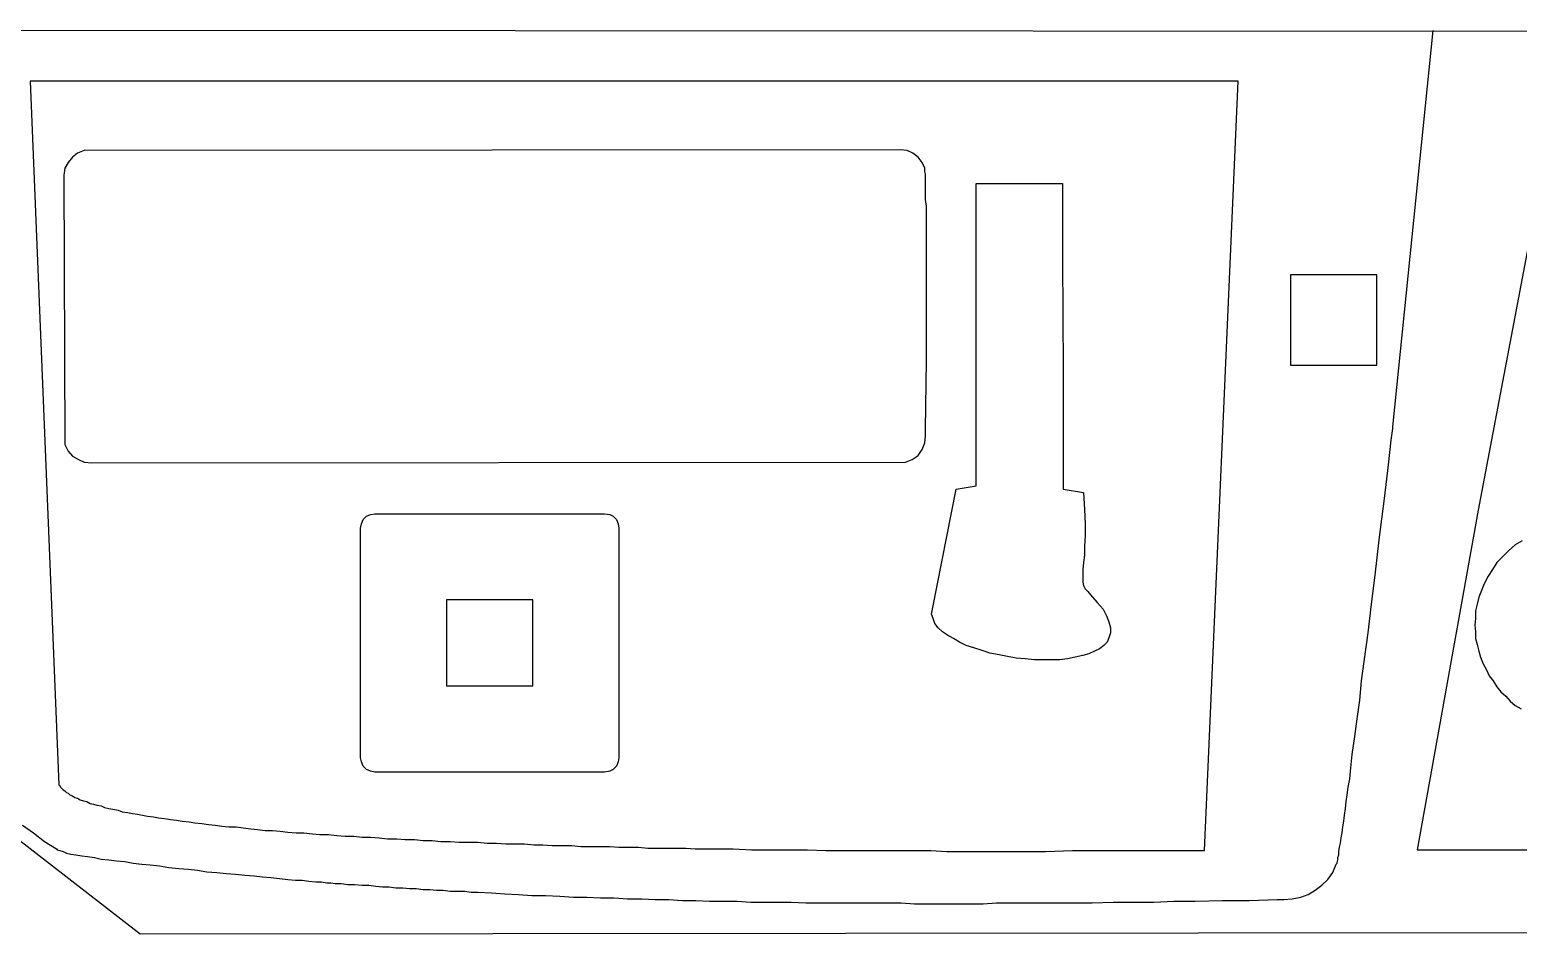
# Model space of a CAD drawing. Extents: x 11 to 591, y 39 to 419.
# Drawn here: x 46.2 to 90.25, y 231.26 to 258.03 of the extents above; entities that cross this region are included whole.
import ezdxf

# ---------------------------------------------------------------- set-up
doc = ezdxf.new("R2010")
doc.units = 0
doc.layers.get('0').update_dxf_attribs({"linetype": 'CONTINUOUS'})

msp = doc.modelspace()

# ---------------------------------------------------------------- linework, layer by layer
at = {"color": 3}
for p, q in [((49.465419, 231.255266), (14.940419, 258.030266)), ((17.040419, 258.030266), (151.740419, 257.955266)), ((79.515419, 256.505266), (46.215419, 256.505266)), ((46.215419, 256.505266), (47.065419, 235.680266)), ((81.965419, 256.505266), (79.515419, 256.505266)), ((80.965419, 233.730266), (81.965419, 256.505266)), ((91.090419, 254.480266), (89.065419, 243.805266)), ((89.065419, 243.805266), (87.265419, 233.755266)), ((47.065419, 235.680266), (47.090419, 235.655266)), ((47.090419, 235.655266), (47.115419, 235.605266)), ((47.115419, 235.605266), (47.140419, 235.580266)), ((47.140419, 235.580266), (47.190419, 235.530266)), ((47.190419, 235.530266), (47.240419, 235.505266)), ((47.240419, 235.505266), (47.290419, 235.455266)), ((47.290419, 235.455266), (47.340419, 235.430266)), ((47.340419, 235.430266), (47.390419, 235.380266)), ((47.390419, 235.380266), (47.465419, 235.355266)), ((47.465419, 235.355266), (47.540419, 235.305266)), ((47.540419, 235.305266), (47.615419, 235.280266)), ((47.615419, 235.280266), (47.690419, 235.230266)), ((47.690419, 235.230266), (47.790419, 235.205266)), ((47.790419, 235.205266), (47.890419, 235.180266)), ((47.890419, 235.180266), (47.990419, 235.130266)), ((47.990419, 235.130266), (48.090419, 235.105266)), ((48.090419, 235.105266), (48.190419, 235.080266)), ((48.190419, 235.080266), (48.315419, 235.055266)), ((48.315419, 235.055266), (48.415419, 235.005266)), ((48.415419, 235.005266), (48.540419, 234.980266)), ((48.540419, 234.980266), (48.665419, 234.955266)), ((48.665419, 234.955266), (48.815419, 234.930266)), ((48.815419, 234.930266), (48.940419, 234.880266)), ((48.940419, 234.880266), (49.090419, 234.855266)), ((49.090419, 234.855266), (49.240419, 234.830266)), ((49.240419, 234.830266), (49.390419, 234.805266)), ((49.390419, 234.805266), (49.540419, 234.780266)), ((49.540419, 234.780266), (49.690419, 234.755266)), ((49.690419, 234.755266), (49.865419, 234.730266)), ((49.865419, 234.730266), (50.015419, 234.705266)), ((50.015419, 234.705266), (50.190419, 234.680266)), ((50.190419, 234.680266), (50.365419, 234.655266)), ((50.365419, 234.655266), (50.540419, 234.630266)), ((50.540419, 234.630266), (50.715419, 234.605266)), ((50.715419, 234.605266), (50.915419, 234.580266)), ((50.915419, 234.580266), (51.090419, 234.555266)), ((51.090419, 234.555266), (51.290419, 234.530266)), ((51.290419, 234.530266), (51.490419, 234.505266)), ((51.490419, 234.505266), (51.690419, 234.480266)), ((51.690419, 234.480266), (51.890419, 234.455266)), ((51.890419, 234.455266), (52.090419, 234.430266)), ((52.090419, 234.430266), (52.315419, 234.430266)), ((52.315419, 234.430266), (52.515419, 234.405266)), ((52.515419, 234.405266), (52.740419, 234.380266)), ((52.740419, 234.380266), (52.940419, 234.355266)), ((52.940419, 234.355266), (53.165419, 234.330266)), ((53.165419, 234.330266), (53.390419, 234.330266)), ((53.390419, 234.330266), (53.615419, 234.305266)), ((53.615419, 234.305266), (53.840419, 234.280266)), ((53.840419, 234.280266), (54.090419, 234.255266)), ((54.090419, 234.255266), (54.315419, 234.255266)), ((54.315419, 234.255266), (54.565419, 234.230266)), ((54.565419, 234.230266), (54.790419, 234.205266)), ((54.790419, 234.205266), (55.040419, 234.205266)), ((55.040419, 234.205266), (55.290419, 234.180266)), ((55.290419, 234.180266), (55.540419, 234.155266)), ((55.540419, 234.155266), (55.790419, 234.155266)), ((55.790419, 234.155266), (56.040419, 234.130266)), ((56.040419, 234.130266), (56.290419, 234.130266)), ((56.290419, 234.130266), (56.540419, 234.105266)), ((56.540419, 234.105266), (56.790419, 234.080266)), ((56.790419, 234.080266), (57.065419, 234.080266)), ((57.065419, 234.080266), (57.315419, 234.055266)), ((57.315419, 234.055266), (57.590419, 234.055266)), ((57.590419, 234.055266), (57.840419, 234.030266)), ((57.840419, 234.030266), (58.115419, 234.030266)), ((58.115419, 234.030266), (58.365419, 234.005266)), ((58.365419, 234.005266), (58.640419, 234.005266)), ((58.640419, 234.005266), (58.915419, 233.980266)), ((58.915419, 233.980266), (59.190419, 233.980266)), ((59.190419, 233.980266), (59.465419, 233.980266)), ((59.465419, 233.980266), (59.740419, 233.955266)), ((59.740419, 233.955266), (60.015419, 233.955266)), ((60.015419, 233.955266), (60.290419, 233.930266)), ((60.290419, 233.930266), (60.565419, 233.930266)), ((60.565419, 233.930266), (60.840419, 233.930266)), ((60.840419, 233.930266), (61.115419, 233.905266)), ((61.115419, 233.905266), (61.390419, 233.905266)), ((61.390419, 233.905266), (61.665419, 233.880266)), ((61.665419, 233.880266), (61.940419, 233.880266)), ((61.940419, 233.880266), (62.240419, 233.880266)), ((62.240419, 233.880266), (62.515419, 233.855266)), ((62.515419, 233.855266), (62.790419, 233.855266)), ((62.790419, 233.855266), (63.065419, 233.855266)), ((63.065419, 233.855266), (63.365419, 233.855266)), ((63.365419, 233.855266), (63.640419, 233.830266)), ((63.640419, 233.830266), (63.915419, 233.830266)), ((63.915419, 233.830266), (64.215419, 233.830266)), ((64.215419, 233.830266), (64.490419, 233.805266)), ((64.490419, 233.805266), (64.765419, 233.805266)), ((64.765419, 233.805266), (65.040419, 233.805266)), ((65.040419, 233.805266), (65.340419, 233.805266)), ((65.340419, 233.805266), (65.615419, 233.805266)), ((65.615419, 233.805266), (65.890419, 233.780266)), ((65.890419, 233.780266), (66.465419, 233.780266)), ((66.465419, 233.780266), (67.015419, 233.780266)), ((67.015419, 233.780266), (67.565419, 233.755266)), ((67.565419, 233.755266), (68.115419, 233.755266)), ((68.115419, 233.755266), (68.665419, 233.755266)), ((68.665419, 233.755266), (69.215419, 233.755266)), ((69.215419, 233.755266), (69.765419, 233.730266)), ((69.765419, 233.730266), (70.290419, 233.730266)), ((70.290419, 233.730266), (70.815419, 233.730266)), ((70.815419, 233.730266), (71.340419, 233.730266)), ((71.340419, 233.730266), (71.865419, 233.730266)), ((71.865419, 233.730266), (72.365419, 233.730266)), ((72.365419, 233.730266), (72.865419, 233.730266)), ((72.865419, 233.730266), (73.340419, 233.705266)), ((73.340419, 233.705266), (74.065419, 233.705266)), ((74.065419, 233.705266), (74.765419, 233.705266)), ((74.765419, 233.705266), (74.990419, 233.705266)), ((74.990419, 233.705266), (75.640419, 233.705266)), ((75.640419, 233.705266), (76.265419, 233.705266)), ((76.265419, 233.705266), (77.065419, 233.730266)), ((77.065419, 233.730266), (77.990419, 233.730266)), ((77.990419, 233.730266), (78.965419, 233.730266)), ((78.965419, 233.730266), (80.965419, 233.730266)), ((87.265419, 233.755266), (117.115419, 233.780266)), ((120.090419, 231.330266), (49.465419, 231.255266))]:
    msp.add_line(p, q, dxfattribs=at)
at = {"color": 1}
for p, q in [((86.540419, 246.280266), (87.740419, 258.005266)), ((86.540419, 246.230266), (86.540419, 246.280266)), ((86.415419, 245.155266), (86.490419, 245.880266)), ((86.490419, 245.880266), (86.540419, 246.230266)), ((86.290419, 244.155266), (86.415419, 245.155266)), ((86.140419, 242.930266), (86.290419, 244.155266)), ((86.015419, 241.880266), (86.140419, 242.930266)), ((85.915419, 241.030266), (86.015419, 241.880266)), ((85.815419, 240.180266), (85.915419, 241.030266)), ((85.690419, 239.330266), (85.815419, 240.180266)), ((85.615419, 238.755266), (85.690419, 239.330266)), ((85.565419, 238.180266), (85.615419, 238.755266)), ((85.490419, 237.630266), (85.565419, 238.180266)), ((85.415419, 237.105266), (85.490419, 237.630266)), ((85.340419, 236.580266), (85.415419, 237.105266)), ((85.290419, 236.080266), (85.340419, 236.580266)), ((85.215419, 235.605266), (85.265419, 235.855266)), ((85.265419, 235.855266), (85.290419, 236.080266)), ((85.165419, 235.180266), (85.190419, 235.380266)), ((85.190419, 235.380266), (85.215419, 235.605266)), ((85.115419, 234.780266), (85.140419, 234.980266)), ((85.140419, 234.980266), (85.165419, 235.180266)), ((45.990419, 234.480266), (46.315419, 234.255266)), ((85.040419, 234.255266), (85.065419, 234.430266)), ((85.065419, 234.430266), (85.090419, 234.605266)), ((85.090419, 234.605266), (85.115419, 234.780266)), ((46.315419, 234.255266), (46.640419, 234.005266)), ((46.640419, 234.005266), (46.990419, 233.780266)), ((84.965419, 233.830266), (84.990419, 233.955266)), ((84.990419, 233.955266), (85.015419, 234.105266)), ((85.015419, 234.105266), (85.040419, 234.255266)), ((46.990419, 233.780266), (47.015419, 233.755266)), ((47.015419, 233.755266), (47.090419, 233.730266)), ((47.090419, 233.730266), (47.190419, 233.705266)), ((47.190419, 233.705266), (47.290419, 233.655266)), ((47.290419, 233.655266), (47.415419, 233.630266)), ((47.415419, 233.630266), (47.565419, 233.605266)), ((47.565419, 233.605266), (47.740419, 233.580266)), ((47.740419, 233.580266), (47.915419, 233.555266)), ((47.915419, 233.555266), (48.115419, 233.530266)), ((48.115419, 233.530266), (48.315419, 233.480266)), ((48.315419, 233.480266), (48.540419, 233.455266)), ((84.915419, 233.530266), (84.940419, 233.605266)), ((84.915419, 233.455266), (84.915419, 233.530266)), ((84.940419, 233.705266), (84.965419, 233.830266)), ((84.940419, 233.605266), (84.940419, 233.705266)), ((48.540419, 233.455266), (48.765419, 233.430266)), ((48.765419, 233.430266), (49.015419, 233.405266)), ((49.015419, 233.405266), (49.265419, 233.355266)), ((49.265419, 233.355266), (49.515419, 233.330266)), ((49.515419, 233.330266), (49.765419, 233.305266)), ((49.765419, 233.305266), (50.040419, 233.280266)), ((50.040419, 233.280266), (50.315419, 233.230266)), ((50.315419, 233.230266), (50.615419, 233.205266)), ((50.615419, 233.205266), (50.890419, 233.180266)), ((50.890419, 233.180266), (51.165419, 233.155266)), ((51.165419, 233.155266), (51.440419, 233.105266)), ((51.440419, 233.105266), (51.740419, 233.080266)), ((51.740419, 233.080266), (52.015419, 233.055266)), ((52.015419, 233.055266), (52.290419, 233.030266)), ((52.290419, 233.030266), (52.565419, 233.005266)), ((84.615419, 232.880266), (84.765419, 233.080266)), ((84.765419, 233.080266), (84.865419, 233.330266)), ((84.865419, 233.330266), (84.890419, 233.355266)), ((84.890419, 233.380266), (84.915419, 233.455266)), ((84.890419, 233.355266), (84.890419, 233.380266)), ((52.565419, 233.005266), (52.840419, 232.980266)), ((52.840419, 232.980266), (53.090419, 232.955266)), ((53.090419, 232.955266), (53.340419, 232.930266)), ((53.340419, 232.930266), (53.590419, 232.905266)), ((53.590419, 232.905266), (53.840419, 232.880266)), ((53.840419, 232.880266), (54.065419, 232.855266)), ((54.065419, 232.855266), (54.265419, 232.855266)), ((54.265419, 232.855266), (54.465419, 232.830266)), ((54.465419, 232.830266), (54.665419, 232.805266)), ((54.665419, 232.805266), (54.840419, 232.805266)), ((54.840419, 232.805266), (54.990419, 232.780266)), ((54.990419, 232.780266), (55.115419, 232.780266)), ((55.115419, 232.780266), (55.240419, 232.755266)), ((55.240419, 232.755266), (55.340419, 232.755266)), ((55.340419, 232.755266), (55.415419, 232.755266)), ((55.415419, 232.755266), (55.615419, 232.730266)), ((55.615419, 232.730266), (55.815419, 232.730266)), ((55.815419, 232.730266), (56.040419, 232.705266)), ((56.040419, 232.705266), (56.240419, 232.705266)), ((56.240419, 232.705266), (56.440419, 232.680266)), ((56.440419, 232.680266), (56.640419, 232.655266)), ((56.640419, 232.655266), (56.840419, 232.655266)), ((56.840419, 232.655266), (57.040419, 232.630266)), ((57.040419, 232.630266), (57.240419, 232.630266)), ((57.240419, 232.630266), (57.440419, 232.605266)), ((57.440419, 232.605266), (57.640419, 232.605266)), ((57.640419, 232.605266), (57.840419, 232.580266)), ((84.240419, 232.555266), (84.440419, 232.705266)), ((84.440419, 232.705266), (84.615419, 232.880266)), ((57.840419, 232.580266), (58.040419, 232.580266)), ((58.040419, 232.580266), (58.240419, 232.555266)), ((58.240419, 232.555266), (58.440419, 232.555266)), ((58.440419, 232.555266), (58.640419, 232.530266)), ((58.640419, 232.530266), (58.840419, 232.530266)), ((58.840419, 232.530266), (59.065419, 232.530266)), ((59.065419, 232.530266), (59.265419, 232.505266)), ((59.265419, 232.505266), (59.465419, 232.505266)), ((59.465419, 232.505266), (59.865419, 232.480266)), ((59.865419, 232.480266), (60.265419, 232.455266)), ((60.265419, 232.455266), (60.665419, 232.430266)), ((60.665419, 232.430266), (61.065419, 232.405266)), ((61.065419, 232.405266), (61.465419, 232.405266)), ((61.465419, 232.405266), (61.890419, 232.380266)), ((61.890419, 232.380266), (62.290419, 232.355266)), ((62.290419, 232.355266), (62.690419, 232.355266)), ((62.690419, 232.355266), (63.090419, 232.330266)), ((63.090419, 232.330266), (63.490419, 232.330266)), ((63.490419, 232.330266), (63.890419, 232.305266)), ((63.890419, 232.305266), (64.315419, 232.305266)), ((64.315419, 232.305266), (64.715419, 232.280266)), ((64.715419, 232.280266), (65.115419, 232.280266)), ((65.115419, 232.280266), (65.515419, 232.255266)), ((65.515419, 232.255266), (65.915419, 232.255266)), ((65.915419, 232.255266), (66.315419, 232.230266)), ((66.315419, 232.230266), (66.740419, 232.230266)), ((66.740419, 232.230266), (67.140419, 232.230266)), ((67.140419, 232.230266), (67.540419, 232.205266)), ((67.540419, 232.205266), (67.940419, 232.205266)), ((67.940419, 232.205266), (68.340419, 232.205266)), ((68.340419, 232.205266), (68.740419, 232.205266)), ((68.740419, 232.205266), (69.165419, 232.180266)), ((69.165419, 232.180266), (69.565419, 232.180266)), ((69.565419, 232.180266), (69.965419, 232.180266)), ((69.965419, 232.180266), (70.365419, 232.180266)), ((70.365419, 232.180266), (70.765419, 232.180266)), ((70.765419, 232.180266), (71.190419, 232.180266)), ((71.190419, 232.180266), (71.590419, 232.180266)), ((71.590419, 232.180266), (71.990419, 232.180266)), ((71.990419, 232.180266), (72.390419, 232.155266)), ((72.390419, 232.155266), (72.790419, 232.155266)), ((72.790419, 232.155266), (73.190419, 232.155266)), ((73.190419, 232.155266), (73.615419, 232.155266)), ((73.615419, 232.155266), (74.015419, 232.155266)), ((74.015419, 232.155266), (74.415419, 232.155266)), ((74.415419, 232.155266), (74.815419, 232.180266)), ((74.815419, 232.180266), (75.215419, 232.180266)), ((75.215419, 232.180266), (75.840419, 232.180266)), ((75.840419, 232.180266), (76.440419, 232.180266)), ((76.440419, 232.180266), (77.040419, 232.180266)), ((77.040419, 232.180266), (77.640419, 232.180266)), ((77.640419, 232.180266), (78.265419, 232.205266)), ((78.265419, 232.205266), (78.865419, 232.205266)), ((78.865419, 232.205266), (79.465419, 232.205266)), ((79.465419, 232.205266), (80.065419, 232.230266)), ((80.065419, 232.230266), (80.690419, 232.230266)), ((80.690419, 232.230266), (81.490419, 232.255266)), ((81.490419, 232.255266), (82.290419, 232.255266)), ((82.290419, 232.255266), (83.115419, 232.280266)), ((83.115419, 232.280266), (83.315419, 232.280266)), ((83.315419, 232.280266), (83.565419, 232.305266)), ((83.565419, 232.305266), (83.815419, 232.355266)), ((83.815419, 232.355266), (84.040419, 232.430266)), ((84.040419, 232.430266), (84.240419, 232.555266))]:
    msp.add_line(p, q, dxfattribs=at)
at = {"color": 2}
for p, q in [((47.465419, 254.255266), (47.340419, 254.105266)), ((47.615419, 254.380266), (47.465419, 254.255266)), ((47.815419, 254.455266), (47.615419, 254.380266)), ((71.965419, 254.480266), (47.815419, 254.455266)), ((72.165419, 254.455266), (71.965419, 254.480266)), ((72.340419, 254.380266), (72.165419, 254.455266)), ((72.490419, 254.255266), (72.340419, 254.380266)), ((72.615419, 254.105266), (72.490419, 254.255266)), ((47.240419, 253.930266), (47.215419, 253.730266)), ((47.215419, 253.730266), (47.240419, 245.755266)), ((47.340419, 254.105266), (47.240419, 253.930266)), ((72.690419, 253.930266), (72.615419, 254.105266)), ((72.690419, 253.905266), (72.690419, 253.930266)), ((72.690419, 253.830266), (72.690419, 253.905266)), ((72.715419, 253.755266), (72.690419, 253.830266)), ((72.715419, 253.630266), (72.715419, 253.755266)), ((72.715419, 253.505266), (72.715419, 253.630266)), ((72.715419, 253.355266), (72.715419, 253.505266)), ((72.715419, 253.180266), (72.715419, 253.355266)), ((74.215419, 253.480266), (76.765419, 253.480266)), ((74.215419, 244.530266), (74.215419, 253.480266)), ((76.765419, 253.480266), (76.765419, 253.055266)), ((72.715419, 253.005266), (72.715419, 253.180266)), ((72.740419, 252.805266), (72.715419, 253.005266)), ((76.765419, 253.055266), (76.765419, 252.655266)), ((72.740419, 252.580266), (72.740419, 252.805266)), ((72.740419, 252.355266), (72.740419, 252.580266)), ((76.765419, 252.655266), (76.765419, 252.030266)), ((72.740419, 252.105266), (72.740419, 252.355266)), ((72.740419, 251.855266), (72.740419, 252.105266)), ((76.765419, 252.030266), (76.765419, 251.230266)), ((72.740419, 251.605266), (72.740419, 251.855266)), ((72.740419, 251.330266), (72.740419, 251.605266)), ((72.740419, 251.055266), (72.740419, 251.330266)), ((76.765419, 251.230266), (76.790419, 247.955266)), ((72.740419, 250.780266), (72.740419, 251.055266)), ((72.740419, 250.480266), (72.740419, 250.780266)), ((72.740419, 250.205266), (72.740419, 250.480266)), ((72.740419, 249.630266), (72.740419, 250.205266)), ((72.740419, 249.055266), (72.740419, 249.630266)), ((72.740419, 248.230266), (72.740419, 249.055266)), ((72.715419, 246.205266), (72.740419, 248.230266)), ((76.790419, 247.955266), (76.790419, 247.130266)), ((76.790419, 247.130266), (76.790419, 246.505266)), ((76.790419, 246.505266), (76.790419, 246.080266)), ((72.615419, 245.605266), (72.690419, 245.805266)), ((72.690419, 245.805266), (72.715419, 246.005266)), ((72.715419, 246.005266), (72.715419, 246.205266)), ((76.790419, 246.080266), (76.790419, 245.680266)), ((47.240419, 245.755266), (47.340419, 245.555266)), ((47.340419, 245.555266), (47.465419, 245.405266)), ((47.465419, 245.405266), (47.640419, 245.305266)), ((72.315419, 245.305266), (72.490419, 245.430266)), ((72.490419, 245.430266), (72.615419, 245.605266)), ((76.790419, 245.680266), (76.790419, 245.480266)), ((76.790419, 245.480266), (76.790419, 245.055266)), ((47.640419, 245.305266), (47.815419, 245.230266)), ((47.815419, 245.230266), (48.040419, 245.205266)), ((48.040419, 245.205266), (72.115419, 245.230266)), ((72.115419, 245.230266), (72.315419, 245.305266)), ((76.790419, 245.055266), (76.790419, 244.630266)), ((73.615419, 244.430266), (74.215419, 244.530266)), ((76.790419, 244.630266), (76.790419, 244.430266)), ((72.915419, 240.880266), (73.615419, 244.430266)), ((76.790419, 244.430266), (77.390419, 244.330266)), ((77.390419, 244.330266), (77.415419, 243.830266)), ((56.065419, 243.530266), (56.165419, 243.630266)), ((56.165419, 243.630266), (56.290419, 243.680266)), ((56.290419, 243.680266), (56.415419, 243.705266)), ((56.415419, 243.705266), (63.215419, 243.705266)), ((63.215419, 243.705266), (63.365419, 243.680266)), ((63.365419, 243.680266), (63.465419, 243.630266)), ((63.465419, 243.630266), (63.565419, 243.530266)), ((77.415419, 243.830266), (77.440419, 243.405266)), ((55.990419, 243.280266), (56.015419, 243.405266)), ((55.990419, 236.480266), (55.990419, 243.280266)), ((56.015419, 243.405266), (56.065419, 243.530266)), ((63.565419, 243.530266), (63.615419, 243.405266)), ((63.615419, 243.405266), (63.640419, 243.280266)), ((63.640419, 243.280266), (63.640419, 236.480266)), ((77.440419, 243.405266), (77.440419, 243.055266)), ((77.440419, 243.055266), (77.415419, 242.730266)), ((77.415419, 242.730266), (77.415419, 242.480266)), ((90.165419, 242.780266), (89.965419, 242.605266)), ((90.365419, 242.905266), (90.165419, 242.780266)), ((77.415419, 242.480266), (77.390419, 242.255266)), ((89.790419, 242.430266), (89.615419, 242.255266)), ((89.965419, 242.605266), (89.790419, 242.430266)), ((77.390419, 242.255266), (77.365419, 242.055266)), ((77.365419, 242.055266), (77.365419, 241.905266)), ((77.365419, 241.905266), (77.365419, 241.780266)), ((89.365419, 241.855266), (89.240419, 241.630266)), ((89.490419, 242.055266), (89.365419, 241.855266)), ((89.615419, 242.255266), (89.490419, 242.055266)), ((77.365419, 241.780266), (77.365419, 241.680266)), ((77.365419, 241.680266), (77.390419, 241.580266)), ((77.390419, 241.580266), (77.440419, 241.480266)), ((77.440419, 241.480266), (77.515419, 241.405266)), ((77.515419, 241.405266), (77.590419, 241.305266)), ((89.165419, 241.430266), (89.090419, 241.230266)), ((89.240419, 241.630266), (89.165419, 241.430266)), ((77.590419, 241.305266), (77.790419, 241.080266)), ((77.790419, 241.080266), (77.965419, 240.880266)), ((89.040419, 241.030266), (88.990419, 240.830266)), ((89.090419, 241.230266), (89.040419, 241.030266)), ((72.890419, 240.730266), (72.915419, 240.880266)), ((72.940419, 240.605266), (72.890419, 240.730266)), ((72.990419, 240.455266), (72.940419, 240.605266)), ((77.965419, 240.880266), (78.065419, 240.680266)), ((78.065419, 240.680266), (78.140419, 240.505266)), ((88.990419, 240.605266), (88.965419, 240.405266)), ((88.990419, 240.830266), (88.990419, 240.605266)), ((73.090419, 240.330266), (72.990419, 240.455266)), ((73.215419, 240.205266), (73.090419, 240.330266)), ((73.365419, 240.105266), (73.215419, 240.205266)), ((73.540419, 240.005266), (73.365419, 240.105266)), ((78.140419, 240.505266), (78.190419, 240.330266)), ((78.190419, 240.180266), (78.140419, 240.030266)), ((78.190419, 240.330266), (78.190419, 240.180266)), ((88.965419, 240.405266), (88.990419, 240.205266)), ((88.990419, 240.205266), (88.990419, 240.005266)), ((73.715419, 239.905266), (73.540419, 240.005266)), ((73.915419, 239.805266), (73.715419, 239.905266)), ((74.140419, 239.730266), (73.915419, 239.805266)), ((74.390419, 239.655266), (74.140419, 239.730266)), ((74.615419, 239.580266), (74.390419, 239.655266)), ((77.865419, 239.705266), (77.715419, 239.630266)), ((77.990419, 239.805266), (77.865419, 239.705266)), ((78.090419, 239.905266), (77.990419, 239.805266)), ((78.140419, 240.030266), (78.090419, 239.905266)), ((88.990419, 240.005266), (89.040419, 239.830266)), ((89.040419, 239.830266), (89.090419, 239.630266)), ((74.890419, 239.530266), (74.615419, 239.580266)), ((75.140419, 239.480266), (74.890419, 239.530266)), ((75.390419, 239.430266), (75.140419, 239.480266)), ((75.665419, 239.405266), (75.390419, 239.430266)), ((75.940419, 239.380266), (75.665419, 239.405266)), ((76.190419, 239.380266), (75.940419, 239.380266)), ((76.440419, 239.380266), (76.190419, 239.380266)), ((76.690419, 239.380266), (76.440419, 239.380266)), ((76.915419, 239.405266), (76.690419, 239.380266)), ((77.140419, 239.455266), (76.915419, 239.405266)), ((77.365419, 239.505266), (77.140419, 239.455266)), ((77.540419, 239.555266), (77.365419, 239.505266)), ((77.715419, 239.630266), (77.540419, 239.555266)), ((89.090419, 239.630266), (89.140419, 239.455266)), ((89.140419, 239.455266), (89.215419, 239.255266)), ((89.215419, 239.255266), (89.315419, 239.080266)), ((89.315419, 239.080266), (89.390419, 238.905266)), ((89.390419, 238.905266), (89.515419, 238.755266)), ((89.515419, 238.755266), (89.615419, 238.580266)), ((89.615419, 238.580266), (89.740419, 238.430266)), ((89.740419, 238.430266), (89.890419, 238.305266)), ((89.890419, 238.305266), (90.015419, 238.155266)), ((90.015419, 238.155266), (90.165419, 238.030266)), ((90.165419, 238.030266), (90.340419, 237.930266)), ((56.015419, 236.355266), (55.990419, 236.480266)), ((56.065419, 236.230266), (56.015419, 236.355266)), ((56.165419, 236.130266), (56.065419, 236.230266)), ((56.290419, 236.080266), (56.165419, 236.130266)), ((63.465419, 236.130266), (63.365419, 236.080266)), ((63.565419, 236.230266), (63.465419, 236.130266)), ((63.615419, 236.355266), (63.565419, 236.230266)), ((63.640419, 236.480266), (63.615419, 236.355266)), ((56.415419, 236.055266), (56.290419, 236.080266)), ((63.215419, 236.055266), (56.415419, 236.055266)), ((63.365419, 236.080266), (63.215419, 236.055266))]:
    msp.add_line(p, q, dxfattribs=at)
at = {"color": 7}
for p, q in [((83.515419, 250.780266), (83.515419, 248.105266)), ((86.065419, 250.780266), (83.515419, 250.780266)), ((86.065419, 248.105266), (86.065419, 250.780266)), ((83.515419, 248.105266), (86.065419, 248.105266)), ((61.090419, 241.155266), (58.540419, 241.155266)), ((58.540419, 241.155266), (58.540419, 238.605266)), ((61.090419, 238.605266), (61.090419, 241.155266)), ((58.540419, 238.605266), (61.090419, 238.605266))]:
    msp.add_line(p, q, dxfattribs=at)

doc.saveas('drawing.dxf')
